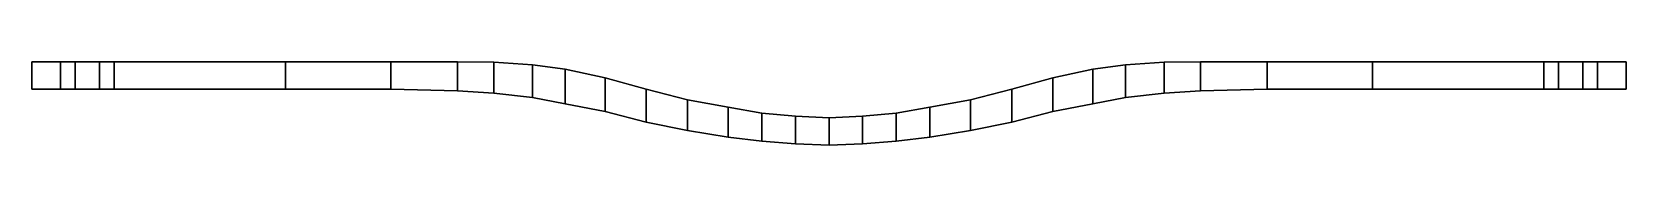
# Model space of a CAD drawing. Extents: x -290 to 290, y -30 to 0.
import ezdxf

# ---------------------------------------------------------------- set-up
doc = ezdxf.new("R2010")
doc.units = 0
for name, color, linetype in [('CRISTAL', 64, 'CONTINUOUS'), ('CRISTAL2', 180, 'CONTINUOUS'), ('CRISTAL3', 246, 'CONTINUOUS'), ('CRISTAL4', 30, 'CONTINUOUS'), ('METAL', 172, 'CONTINUOUS')]:
    doc.layers.add(name, color=color, linetype=linetype)

msp = doc.modelspace()

# ---------------------------------------------------------------- linework, layer by layer
at = {"layer": 'CRISTAL'}
msp.add_3dface([(-279.58, -9.98, -2.68), (-274.3, -9.98, -2.68), (-274.3, -9.98, 2.93), (-279.58, -9.98, 2.93)], dxfattribs=at)
at = {"layer": 'CRISTAL2'}
msp.add_3dface([(-265.43, -9.98, -2.68), (-260.04, -9.98, -2.68), (-260.04, -9.98, 2.93), (-265.43, -9.98, 2.93)], dxfattribs=at)
at = {"layer": 'CRISTAL3'}
msp.add_3dface([(265.06, -9.98, -2.68), (265.06, -9.98, 2.93), (259.67, -9.98, 2.93), (259.67, -9.98, -2.68)], dxfattribs=at)
at = {"layer": 'CRISTAL4'}
msp.add_3dface([(279.22, -9.98, -2.68), (279.22, -9.98, 2.93), (273.94, -9.98, 2.93), (273.94, -9.98, -2.68)], dxfattribs=at)

# ---------------------------------------------------------------- meshes
at = {"layer": 'METAL'}
mesh = msp.add_polyface(dxfattribs=at)
corners = [(-290, 0, -2.68), (-290, -9.98, -2.68), (-290, -9.98, 2.93), (-290, 0, 2.93), (-279.58, 0, 4.25), (-279.58, -9.98, 4.25), (-274.3, -9.98, 4.25), (-274.3, 0, 4.25), (-279.58, -9.98, -4), (-279.58, 0, -4), (-274.3, 0, -4), (-274.3, -9.98, -4), (-279.58, 0, 2.93), (-274.3, 0, 2.93), (-274.3, 0, -2.68), (-279.58, 0, -2.68), (-290, 0, 4.25), (-290, -9.98, 4.25), (-197.76, -9.98, 4.25), (-197.76, 0, 4.25), (-260.04, 0, 4.25), (-260.04, -9.98, 4.25), (-290, -9.98, -4), (-290, 0, -4), (-290, -9.98, -2.68), (-279.58, -9.98, -2.68), (-279.58, -9.98, 2.93), (-290, -9.98, 2.93), (-290, 0, 2.93), (-290, 0, -2.68), (-265.43, 0, 4.25), (-265.43, -9.98, 4.25), (-265.43, -9.98, -4), (-265.43, 0, -4), (-260.04, 0, -4), (-260.04, -9.98, -4), (-265.43, 0, 2.93), (-260.04, 0, 2.93), (-260.04, 0, -2.68), (-265.43, 0, -2.68), (-274.3, -9.98, -2.68), (-265.43, -9.98, -2.68), (-265.43, -9.98, 2.93), (-274.3, -9.98, 2.93), (-290, 0, -4), (-290, -9.98, -4), (-290, -9.98, 4.25), (-290, 0, 4.25), (-279.58, -9.98, -4), (-274.3, -9.98, -4), (-274.3, -9.98, 4.25), (-279.58, -9.98, 4.25), (-279.58, 0, 4.25), (-274.3, 0, 4.25), (-274.3, 0, -4), (-279.58, 0, -4), (-290, -9.98, -4), (-290, -9.98, 4.25), (-290, 0, 4.25), (-290, 0, -4), (-265.43, -9.98, -4), (-260.04, -9.98, -4), (-260.04, -9.98, -2.68), (-260.04, -9.98, 4.25), (-265.43, -9.98, 4.25), (-260.04, -9.98, 2.93), (-265.43, 0, 4.25), (-260.04, 0, 4.25), (-260.04, 0, -4), (-265.43, 0, -4)]
mesh.append_faces([[corners[k] for k in face] for face in [(0, 1, 2, 3), (4, 5, 6, 7), (8, 9, 10, 11), (12, 13, 14, 15), (16, 17, 5, 4), (18, 19, 20, 21), (22, 23, 9, 8), (24, 25, 26, 27), (28, 12, 15, 29), (30, 31, 21, 20), (32, 33, 34, 35), (36, 37, 38, 39), (7, 6, 31, 30), (11, 10, 33, 32), (40, 41, 42, 43), (13, 36, 39, 14), (44, 45, 1, 0), (46, 47, 3, 2), (48, 49, 40, 25), (50, 51, 26, 43), (52, 53, 13, 12), (54, 55, 15, 14), (56, 48, 25, 24), (51, 57, 27, 26), (58, 52, 12, 28), (55, 59, 29, 15), (60, 61, 62, 41), (63, 64, 42, 65), (66, 67, 37, 36), (68, 69, 39, 38), (49, 60, 41, 40), (64, 50, 43, 42), (53, 66, 36, 13), (69, 54, 14, 39)]])
mesh = msp.add_polyface(dxfattribs=at)
corners = [(-107.96, -1.09, 4.25), (-122.1, -0.14, 4.25), (-122.1, -11.47, 4.25), (-107.96, -13.04, 4.25), (-135.2, -0.01, 4.25), (-159.49, 0, 4.25), (-159.49, -9.98, 4.25), (-135.2, -10.58, 4.25), (-159.49, -9.98, -4), (-159.49, 0, -4), (-135.2, -0.01, -4), (-135.2, -10.58, -4), (-159.49, -9.98, -2.68), (-135.2, -10.58, -2.68), (-135.2, -10.58, 2.93), (-159.49, -9.98, 2.93), (-159.49, 0, 2.93), (-135.2, -0.01, 2.93), (-135.2, -0.01, -2.68), (-159.49, 0, -2.68), (-122.1, -0.14, -4), (-122.1, -11.47, -4), (-122.1, -11.47, -2.68), (-122.1, -11.47, 2.93), (-122.1, -0.14, 2.93), (-122.1, -0.14, -2.68), (-197.76, 0, -4), (-197.76, -9.98, -4), (-260.04, -9.98, -4), (-260.04, 0, -4), (-197.76, -9.98, 2.93), (-260.04, -9.98, 2.93), (-260.04, -9.98, -2.68), (-197.76, -9.98, -2.68), (-197.76, 0, -2.68), (-260.04, 0, -2.68), (-260.04, 0, 2.93), (-197.76, 0, 2.93), (-197.76, 0, 4.25), (-197.76, -9.98, 4.25), (-107.96, -13.04, 4.25), (-122.1, -11.47, 4.25), (-107.96, -13.04, 2.93), (-107.96, -1.09, -4), (-122.1, -0.14, -4), (-107.96, -1.09, -2.68), (-159.49, -9.98, -4), (-135.2, -10.58, -4), (-135.2, -10.58, 4.25), (-159.49, -9.98, 4.25), (-159.49, 0, 4.25), (-135.2, -0.01, 4.25), (-135.2, -0.01, -4), (-159.49, 0, -4), (-122.1, -11.47, -4), (-122.1, -0.14, 4.25), (-197.76, -9.98, 4.25), (-260.04, -9.98, 4.25), (-260.04, -9.98, -4), (-197.76, -9.98, -4), (-197.76, 0, -4), (-260.04, 0, -4), (-260.04, 0, 4.25), (-197.76, 0, 4.25)]
mesh.append_faces([[corners[k] for k in face] for face in [(0, 1, 2, 3), (4, 5, 6, 7), (8, 9, 10, 11), (12, 13, 14, 15), (16, 17, 18, 19), (1, 4, 7, 2), (11, 10, 20, 21), (13, 22, 23, 14), (17, 24, 25, 18), (26, 27, 28, 29), (30, 31, 32, 33), (34, 35, 36, 37), (6, 5, 38, 39), (9, 8, 27, 26), (15, 30, 33, 12), (19, 34, 37, 16), (40, 41, 23, 42), (43, 44, 25, 45), (46, 47, 13, 12), (48, 49, 15, 14), (50, 51, 17, 16), (52, 53, 19, 18), (47, 54, 22, 13), (41, 48, 14, 23), (51, 55, 24, 17), (44, 52, 18, 25), (56, 57, 31, 30), (58, 59, 33, 32), (60, 61, 35, 34), (62, 63, 37, 36), (49, 56, 30, 15), (59, 46, 12, 33), (53, 60, 34, 19), (63, 50, 16, 37)]])
mesh = msp.add_polyface(dxfattribs=at)
corners = [(107.6, -1.09, 4.25), (107.6, -13.04, 4.25), (121.74, -11.47, 4.25), (121.74, -0.14, 4.25), (121.74, -11.47, -4), (107.6, -13.04, -4), (107.6, -1.09, -4), (121.74, -0.14, -4), (134.83, -0.01, 4.25), (134.83, -10.58, 4.25), (159.12, -9.98, 4.25), (159.12, 0, 4.25), (159.12, -9.98, -4), (134.83, -10.58, -4), (134.83, -0.01, -4), (159.12, 0, -4), (159.12, -9.98, -2.68), (159.12, -9.98, 2.93), (134.83, -10.58, 2.93), (134.83, -10.58, -2.68), (159.12, 0, 2.93), (159.12, 0, -2.68), (134.83, -0.01, -2.68), (134.83, -0.01, 2.93), (121.74, -11.47, 2.93), (121.74, -11.47, -2.68), (121.74, -0.14, -2.68), (121.74, -0.14, 2.93), (197.4, -9.98, 4.25), (259.67, -9.98, 4.25), (259.67, 0, 4.25), (197.4, 0, 4.25), (197.4, 0, -4), (259.67, 0, -4), (259.67, -9.98, -4), (197.4, -9.98, -4), (197.4, -9.98, 2.93), (197.4, -9.98, -2.68), (259.67, -9.98, -2.68), (259.67, -9.98, 2.93), (197.4, 0, -2.68), (197.4, 0, 2.93), (259.67, 0, 2.93), (259.67, 0, -2.68), (107.6, -13.04, 4.25), (107.6, -13.04, 2.93), (121.74, -11.47, 4.25), (107.6, -1.09, -4), (107.6, -1.09, -2.68), (121.74, -0.14, -4), (159.12, -9.98, -4), (134.83, -10.58, -4), (134.83, -10.58, 4.25), (159.12, -9.98, 4.25), (159.12, 0, 4.25), (134.83, -0.01, 4.25), (134.83, -0.01, -4), (159.12, 0, -4), (121.74, -11.47, -4), (121.74, -0.14, 4.25), (197.4, -9.98, 4.25), (259.67, -9.98, 4.25), (259.67, -9.98, -4), (197.4, -9.98, -4), (197.4, 0, -4), (197.4, 0, 4.25)]
mesh.append_faces([[corners[k] for k in face] for face in [(0, 1, 2, 3), (4, 5, 6, 7), (8, 9, 10, 11), (12, 13, 14, 15), (16, 17, 18, 19), (20, 21, 22, 23), (3, 2, 9, 8), (13, 4, 7, 14), (19, 18, 24, 25), (23, 22, 26, 27), (28, 29, 30, 31), (32, 33, 34, 35), (36, 37, 38, 39), (40, 41, 42, 43), (10, 28, 31, 11), (15, 32, 35, 12), (17, 16, 37, 36), (21, 20, 41, 40), (44, 45, 24, 46), (47, 48, 26, 49), (50, 16, 19, 51), (52, 18, 17, 53), (54, 20, 23, 55), (56, 22, 21, 57), (51, 19, 25, 58), (46, 24, 18, 52), (55, 23, 27, 59), (49, 26, 22, 56), (60, 36, 39, 61), (62, 38, 37, 63), (53, 17, 36, 60), (63, 37, 16, 50), (57, 21, 40, 64), (65, 41, 20, 54)]])
mesh = msp.add_polyface(dxfattribs=at)
corners = [(289.64, 0, -2.68), (289.64, 0, 2.93), (289.64, -9.98, 2.93), (289.64, -9.98, -2.68), (279.22, 0, 4.25), (273.94, 0, 4.25), (273.94, -9.98, 4.25), (279.22, -9.98, 4.25), (279.22, -9.98, -4), (273.94, -9.98, -4), (273.94, 0, -4), (279.22, 0, -4), (279.22, 0, 2.93), (279.22, 0, -2.68), (273.94, 0, -2.68), (273.94, 0, 2.93), (289.64, 0, 4.25), (289.64, -9.98, 4.25), (289.64, -9.98, -4), (289.64, 0, -4), (289.64, -9.98, -2.68), (289.64, -9.98, 2.93), (279.22, -9.98, 2.93), (279.22, -9.98, -2.68), (289.64, 0, 2.93), (289.64, 0, -2.68), (265.06, 0, 4.25), (259.67, 0, 4.25), (259.67, -9.98, 4.25), (265.06, -9.98, 4.25), (265.06, -9.98, -4), (259.67, -9.98, -4), (259.67, 0, -4), (265.06, 0, -4), (265.06, 0, 2.93), (265.06, 0, -2.68), (259.67, 0, -2.68), (259.67, 0, 2.93), (273.94, -9.98, -2.68), (273.94, -9.98, 2.93), (265.06, -9.98, 2.93), (265.06, -9.98, -2.68), (289.64, 0, -4), (289.64, -9.98, -4), (289.64, -9.98, 4.25), (289.64, 0, 4.25), (279.22, -9.98, -4), (273.94, -9.98, -4), (273.94, -9.98, 4.25), (279.22, -9.98, 4.25), (279.22, 0, 4.25), (273.94, 0, 4.25), (273.94, 0, -4), (279.22, 0, -4), (289.64, -9.98, -4), (289.64, -9.98, 4.25), (289.64, 0, 4.25), (289.64, 0, -4), (197.4, 0, -4), (197.4, 0, -2.68), (259.67, 0, -4), (259.67, 0, 4.25), (197.4, 0, 2.93), (197.4, 0, 4.25), (265.06, -9.98, -4), (259.67, -9.98, -2.68), (259.67, -9.98, -4), (259.67, -9.98, 4.25), (259.67, -9.98, 2.93), (265.06, -9.98, 4.25), (265.06, 0, 4.25), (265.06, 0, -4)]
mesh.append_faces([[corners[k] for k in face] for face in [(0, 1, 2, 3), (4, 5, 6, 7), (8, 9, 10, 11), (12, 13, 14, 15), (16, 4, 7, 17), (18, 8, 11, 19), (20, 21, 22, 23), (24, 25, 13, 12), (26, 27, 28, 29), (30, 31, 32, 33), (34, 35, 36, 37), (5, 26, 29, 6), (9, 30, 33, 10), (38, 39, 40, 41), (15, 14, 35, 34), (42, 0, 3, 43), (44, 2, 1, 45), (46, 23, 38, 47), (48, 39, 22, 49), (50, 12, 15, 51), (52, 14, 13, 53), (54, 20, 23, 46), (49, 22, 21, 55), (56, 24, 12, 50), (53, 13, 25, 57), (58, 59, 36, 60), (61, 37, 62, 63), (64, 41, 65, 66), (67, 68, 40, 69), (70, 34, 37, 61), (60, 36, 35, 71), (47, 38, 41, 64), (69, 40, 39, 48), (51, 15, 34, 70), (71, 35, 14, 52)]])
mesh = msp.add_polyface(dxfattribs=at)
corners = [(-51.65, -13.84, 4.25), (-66.69, -10.03, 4.25), (-66.69, -21.99, 4.25), (-51.65, -25.04, 4.25), (-122.1, -11.47, -4), (-122.1, -0.14, -4), (-107.96, -1.09, -4), (-107.96, -13.04, -4), (-66.69, -21.99, -4), (-66.69, -10.03, -4), (-51.65, -13.84, -4), (-51.65, -25.04, -4), (-122.1, -11.47, -2.68), (-107.96, -13.04, -2.68), (-107.96, -13.04, 2.93), (-122.1, -11.47, 2.93), (-66.69, -21.99, -2.68), (-51.65, -25.04, -2.68), (-51.65, -25.04, 2.93), (-66.69, -21.99, 2.93), (-122.1, -0.14, 2.93), (-107.96, -1.09, 2.93), (-107.96, -1.09, -2.68), (-122.1, -0.14, -2.68), (-66.69, -10.03, 2.93), (-51.65, -13.84, 2.93), (-51.65, -13.84, -2.68), (-66.69, -10.03, -2.68), (-81.55, -5.83, 4.25), (-96.14, -2.7, 4.25), (-96.14, -15.31, 4.25), (-81.55, -18.13, 4.25), (-96.14, -15.31, -4), (-96.14, -2.7, -4), (-81.55, -5.83, -4), (-81.55, -18.13, -4), (-96.14, -15.31, -2.68), (-81.55, -18.13, -2.68), (-81.55, -18.13, 2.93), (-96.14, -15.31, 2.93), (-96.14, -2.7, 2.93), (-81.55, -5.83, 2.93), (-81.55, -5.83, -2.68), (-96.14, -2.7, -2.68), (-107.96, -1.09, 4.25), (-107.96, -13.04, 4.25), (-122.1, -11.47, -4), (-107.96, -13.04, -4), (-66.69, -21.99, -4), (-51.65, -25.04, -4), (-122.1, -0.14, 4.25), (-107.96, -1.09, 4.25), (-96.14, -15.31, -4), (-81.55, -18.13, -4), (-81.55, -18.13, 4.25), (-96.14, -15.31, 4.25), (-96.14, -2.7, 4.25), (-81.55, -5.83, 4.25), (-81.55, -5.83, -4), (-96.14, -2.7, -4), (-107.96, -13.04, 4.25), (-107.96, -1.09, -4), (-66.69, -21.99, 4.25), (-66.69, -10.03, 4.25), (-66.69, -10.03, -4)]
mesh.append_faces([[corners[k] for k in face] for face in [(0, 1, 2, 3), (4, 5, 6, 7), (8, 9, 10, 11), (12, 13, 14, 15), (16, 17, 18, 19), (20, 21, 22, 23), (24, 25, 26, 27), (28, 29, 30, 31), (32, 33, 34, 35), (36, 37, 38, 39), (40, 41, 42, 43), (29, 44, 45, 30), (7, 6, 33, 32), (13, 36, 39, 14), (21, 40, 43, 22), (1, 28, 31, 2), (35, 34, 9, 8), (37, 16, 19, 38), (41, 24, 27, 42), (46, 47, 13, 12), (48, 49, 17, 16), (50, 51, 21, 20), (52, 53, 37, 36), (54, 55, 39, 38), (56, 57, 41, 40), (58, 59, 43, 42), (47, 52, 36, 13), (55, 60, 14, 39), (51, 56, 40, 21), (59, 61, 22, 43), (53, 48, 16, 37), (62, 54, 38, 19), (57, 63, 24, 41), (64, 58, 42, 27)]])
mesh = msp.add_polyface(dxfattribs=at)
corners = [(121.74, -11.47, -2.68), (121.74, -11.47, 2.93), (107.6, -13.04, 2.93), (107.6, -13.04, -2.68), (66.32, -21.99, -2.68), (66.32, -21.99, 2.93), (51.28, -25.04, 2.93), (51.28, -25.04, -2.68), (121.74, -0.14, 2.93), (121.74, -0.14, -2.68), (107.6, -1.09, -2.68), (107.6, -1.09, 2.93), (66.32, -10.03, 2.93), (66.32, -10.03, -2.68), (51.28, -13.84, -2.68), (51.28, -13.84, 2.93), (81.19, -5.83, 4.25), (81.19, -18.13, 4.25), (95.78, -15.31, 4.25), (95.78, -2.7, 4.25), (95.78, -15.31, -4), (81.19, -18.13, -4), (81.19, -5.83, -4), (95.78, -2.7, -4), (95.78, -15.31, -2.68), (95.78, -15.31, 2.93), (81.19, -18.13, 2.93), (81.19, -18.13, -2.68), (95.78, -2.7, 2.93), (95.78, -2.7, -2.68), (81.19, -5.83, -2.68), (81.19, -5.83, 2.93), (107.6, -13.04, 4.25), (107.6, -1.09, 4.25), (107.6, -13.04, -4), (107.6, -1.09, -4), (66.32, -10.03, 4.25), (66.32, -21.99, 4.25), (66.32, -21.99, -4), (66.32, -10.03, -4), (121.74, -11.47, -4), (107.6, -13.04, -4), (66.32, -21.99, -4), (51.28, -25.04, -4), (51.28, -25.04, 4.25), (66.32, -21.99, 4.25), (121.74, -0.14, 4.25), (107.6, -1.09, 4.25), (66.32, -10.03, 4.25), (51.28, -13.84, 4.25), (51.28, -13.84, -4), (66.32, -10.03, -4), (95.78, -15.31, -4), (81.19, -18.13, -4), (81.19, -18.13, 4.25), (95.78, -15.31, 4.25), (95.78, -2.7, 4.25), (81.19, -5.83, 4.25), (81.19, -5.83, -4), (95.78, -2.7, -4), (107.6, -13.04, 4.25), (107.6, -1.09, -4)]
mesh.append_faces([[corners[k] for k in face] for face in [(0, 1, 2, 3), (4, 5, 6, 7), (8, 9, 10, 11), (12, 13, 14, 15), (16, 17, 18, 19), (20, 21, 22, 23), (24, 25, 26, 27), (28, 29, 30, 31), (19, 18, 32, 33), (34, 20, 23, 35), (3, 2, 25, 24), (11, 10, 29, 28), (36, 37, 17, 16), (21, 38, 39, 22), (27, 26, 5, 4), (31, 30, 13, 12), (40, 0, 3, 41), (42, 4, 7, 43), (44, 6, 5, 45), (46, 8, 11, 47), (48, 12, 15, 49), (50, 14, 13, 51), (52, 24, 27, 53), (54, 26, 25, 55), (56, 28, 31, 57), (58, 30, 29, 59), (41, 3, 24, 52), (55, 25, 2, 60), (47, 11, 28, 56), (59, 29, 10, 61), (53, 27, 4, 42), (45, 5, 26, 54), (57, 31, 12, 48), (51, 13, 30, 58)]])
mesh = msp.add_polyface(dxfattribs=at)
corners = [(-51.65, -25.04, 4.25), (-36.79, -27.45, 4.25), (-36.79, -16.59, 4.25), (-51.65, -13.84, 4.25), (-36.79, -16.59, -4), (-36.79, -27.45, -4), (-51.65, -25.04, -4), (-51.65, -13.84, -4), (-36.79, -27.45, 2.93), (-51.65, -25.04, 2.93), (-51.65, -25.04, -2.68), (-36.79, -27.45, -2.68), (-12.33, -19.81, 2.93), (-0.18, -20.47, 2.93), (-0.18, -20.47, -2.68), (-12.33, -19.81, -2.68), (-24.64, -28.89, 4.25), (-12.33, -29.94, 4.25), (-12.33, -19.81, 4.25), (-24.64, -18.71, 4.25), (-12.33, -19.81, -4), (-12.33, -29.94, -4), (-24.64, -28.89, -4), (-24.64, -18.71, -4), (-12.33, -29.94, 2.93), (-24.64, -28.89, 2.93), (-24.64, -28.89, -2.68), (-12.33, -29.94, -2.68), (-36.79, -16.59, 2.93), (-24.64, -18.71, 2.93), (-24.64, -18.71, -2.68), (-36.79, -16.59, -2.68), (-51.65, -13.84, 2.93), (-51.65, -13.84, -2.68), (-0.18, -30.45, 4.25), (-0.18, -20.47, 4.25), (-0.18, -20.47, -4), (-0.18, -30.45, -4), (-0.18, -30.45, 2.93), (-0.18, -30.45, -2.68), (-36.79, -27.45, 4.25), (-51.65, -25.04, 4.25), (-51.65, -25.04, -4), (-36.79, -27.45, -4), (-66.69, -21.99, 4.25), (-66.69, -21.99, 2.93), (-66.69, -10.03, 4.25), (-51.65, -13.84, 4.25), (-66.69, -10.03, 2.93), (-51.65, -13.84, -4), (-66.69, -10.03, -4), (-66.69, -10.03, -2.68), (-12.33, -19.81, 4.25), (-0.18, -20.47, 4.25), (-0.18, -20.47, -4), (-12.33, -19.81, -4), (-12.33, -29.94, 4.25), (-24.64, -28.89, 4.25), (-24.64, -28.89, -4), (-12.33, -29.94, -4), (-36.79, -16.59, 4.25), (-24.64, -18.71, 4.25), (-24.64, -18.71, -4), (-36.79, -16.59, -4), (-0.18, -30.45, 4.25), (-0.18, -30.45, -4)]
mesh.append_faces([[corners[k] for k in face] for face in [(0, 1, 2, 3), (4, 5, 6, 7), (8, 9, 10, 11), (12, 13, 14, 15), (16, 17, 18, 19), (20, 21, 22, 23), (24, 25, 26, 27), (28, 29, 30, 31), (1, 16, 19, 2), (23, 22, 5, 4), (25, 8, 11, 26), (32, 28, 31, 33), (29, 12, 15, 30), (17, 34, 35, 18), (36, 37, 21, 20), (38, 24, 27, 39), (40, 41, 9, 8), (42, 43, 11, 10), (41, 44, 45, 9), (46, 47, 32, 48), (49, 50, 51, 33), (52, 53, 13, 12), (54, 55, 15, 14), (56, 57, 25, 24), (58, 59, 27, 26), (60, 61, 29, 28), (62, 63, 31, 30), (57, 40, 8, 25), (43, 58, 26, 11), (47, 60, 28, 32), (63, 49, 33, 31), (61, 52, 12, 29), (55, 62, 30, 15), (64, 56, 24, 38), (59, 65, 39, 27)]])
mesh = msp.add_polyface(dxfattribs=at)
corners = [(51.28, -25.04, 4.25), (51.28, -13.84, 4.25), (36.42, -16.59, 4.25), (36.42, -27.45, 4.25), (36.42, -16.59, -4), (51.28, -13.84, -4), (51.28, -25.04, -4), (36.42, -27.45, -4), (36.42, -27.45, 2.93), (36.42, -27.45, -2.68), (51.28, -25.04, -2.68), (51.28, -25.04, 2.93), (66.32, -21.99, 4.25), (66.32, -10.03, 4.25), (66.32, -21.99, -4), (66.32, -10.03, -4), (11.96, -19.81, 2.93), (11.96, -19.81, -2.68), (-0.18, -20.47, -2.68), (-0.18, -20.47, 2.93), (24.28, -28.89, 4.25), (24.28, -18.71, 4.25), (11.96, -19.81, 4.25), (11.96, -29.94, 4.25), (11.96, -19.81, -4), (24.28, -18.71, -4), (24.28, -28.89, -4), (11.96, -29.94, -4), (11.96, -29.94, 2.93), (11.96, -29.94, -2.68), (24.28, -28.89, -2.68), (24.28, -28.89, 2.93), (36.42, -16.59, 2.93), (36.42, -16.59, -2.68), (24.28, -18.71, -2.68), (24.28, -18.71, 2.93), (51.28, -13.84, 2.93), (51.28, -13.84, -2.68), (-0.18, -20.47, 4.25), (-0.18, -30.45, 4.25), (-0.18, -20.47, -4), (-0.18, -30.45, -4), (-0.18, -30.45, 2.93), (-0.18, -30.45, -2.68), (36.42, -27.45, 4.25), (51.28, -25.04, 4.25), (51.28, -25.04, -4), (36.42, -27.45, -4), (11.96, -19.81, 4.25), (-0.18, -20.47, 4.25), (-0.18, -20.47, -4), (11.96, -19.81, -4), (11.96, -29.94, 4.25), (24.28, -28.89, 4.25), (24.28, -28.89, -4), (11.96, -29.94, -4), (36.42, -16.59, 4.25), (24.28, -18.71, 4.25), (24.28, -18.71, -4), (36.42, -16.59, -4), (51.28, -13.84, 4.25), (51.28, -13.84, -4), (-0.18, -30.45, 4.25), (-0.18, -30.45, -4)]
mesh.append_faces([[corners[k] for k in face] for face in [(0, 1, 2, 3), (4, 5, 6, 7), (8, 9, 10, 11), (1, 0, 12, 13), (14, 6, 5, 15), (16, 17, 18, 19), (20, 21, 22, 23), (24, 25, 26, 27), (28, 29, 30, 31), (32, 33, 34, 35), (3, 2, 21, 20), (25, 4, 7, 26), (31, 30, 9, 8), (36, 37, 33, 32), (35, 34, 17, 16), (23, 22, 38, 39), (40, 24, 27, 41), (42, 43, 29, 28), (44, 8, 11, 45), (46, 10, 9, 47), (48, 16, 19, 49), (50, 18, 17, 51), (52, 28, 31, 53), (54, 30, 29, 55), (56, 32, 35, 57), (58, 34, 33, 59), (53, 31, 8, 44), (47, 9, 30, 54), (60, 36, 32, 56), (59, 33, 37, 61), (57, 35, 16, 48), (51, 17, 34, 58), (62, 42, 28, 52), (55, 29, 43, 63)]])

doc.saveas('drawing.dxf')
